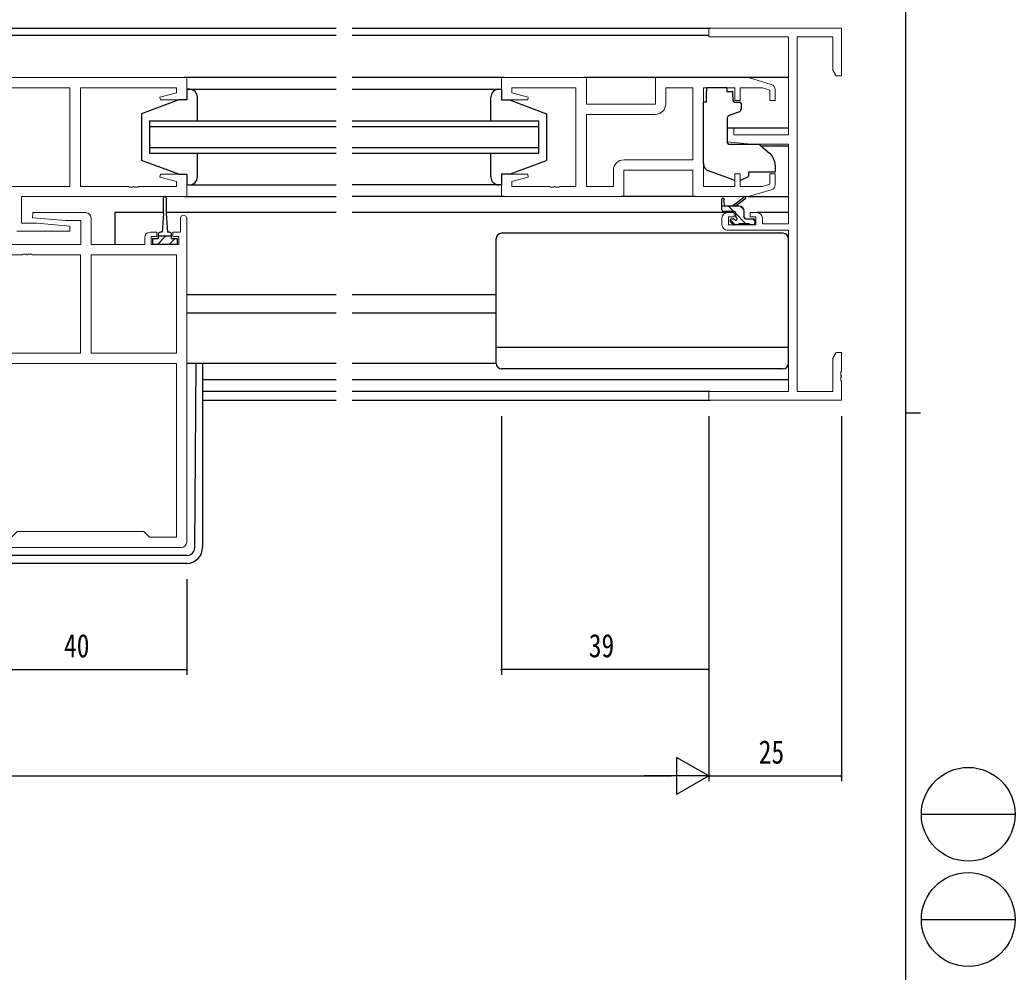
# Model space of a CAD drawing. Units: millimetres, scale not verified. Extents: x -397 to 397, y -282 to 282.
# Drawn here: x 209.4 to 396.7, y -88.4 to 90.8 of the extents above; entities that cross this region are included whole.
import ezdxf
from ezdxf.enums import TextEntityAlignment as Align

# ---------------------------------------------------------------- set-up
doc = ezdxf.new("R2010")
doc.units = ezdxf.units.MM
doc.header["$LTSCALE"] = 2
doc.layers.add('0-2_YKK_11', color=7, linetype='Continuous', lineweight=18)
for name, color, linetype in [('0-3_YKK_12', 2, 'Continuous'), ('0-4_YKK_13', 4, 'Continuous'), ('0-6_YKK_D', 6, 'Continuous'), ('0-7_YKK_ZWAK', 7, 'Continuous')]:
    doc.layers.add(name, color=color, linetype=linetype)
doc.styles.add('ＭＳ ゴシック', font='')
doc.styles.get('ＭＳ ゴシック').set_extended_font_data('MS Gothic')

msp = doc.modelspace()

# ---------------------------------------------------------------- linework, layer by layer
at = {"layer": '0-2_YKK_11'}
for p, q in [((240.795, 53.416), (240.795, -7.484)), ((341.545, 52.216), (341.545, 53.516)), ((238.865, 46.586), (238.865, 28.046)), ((238.865, 26.116), (202.725, 26.116)), ((239.795, -8.484), (201.795, -8.484))]:
    msp.add_line(p, q, dxfattribs=at)
for points in [[(349.145, 53.516), (349.145, 52.416), (354.045, 52.416), (354.045, 67.416), (347.045, 67.416), (342.545, 67.81), (342.545, 70.416), (343.745, 70.416), (343.745, 69.116), (354.045, 69.116), (354.045, 87.586), (339.045, 87.586), (339.045, 89.216), (364.045, 89.216), (364.045, 80.216), (363.045, 80.216), (362.415, 81.308), (362.415, 87.586), (355.675, 87.586)], [(355.675, 87.586), (355.675, 20.846), (362.415, 20.846), (362.415, 27.125), (363.045, 28.216), (364.045, 28.216), (364.045, 24.675), (363.925, 24.491), (363.925, 23.941), (364.045, 23.758), (364.045, 23.675), (363.925, 23.491), (363.925, 22.941), (364.045, 22.758), (364.045, 19.216), (339.045, 19.216), (339.045, 20.846), (354.045, 20.846), (354.045, 51.216), (342.545, 51.216)], [(201.795, 79.916), (240.795, 79.916), (240.795, 75.716), (235.835, 75.716), (235.766, 76.239), (238.865, 77.069), (238.865, 77.986), (220.795, 77.986), (220.795, 59.446), (229.837, 59.446), (230.02, 59.326), (230.57, 59.326), (230.753, 59.446), (230.837, 59.446), (231.02, 59.326), (231.57, 59.326), (231.753, 59.446), (238.865, 59.446), (238.865, 60.364), (235.766, 61.194), (235.835, 61.716), (240.795, 61.716), (240.795, 57.516), (209.725, 57.516), (209.725, 52.516), (212.602, 52.516), (218.815, 51.973), (218.773, 51.016), (208.795, 51.016)], [(350.832, 78.63), (346.545, 79.916), (329.045, 79.916), (329.045, 74.916), (316.045, 74.916), (316.045, 79.916), (300.045, 79.916), (300.045, 75.716), (305.006, 75.716), (305.074, 76.239), (301.975, 77.069), (301.975, 77.986), (314.045, 77.986), (314.045, 59.446), (311.003, 59.446), (310.82, 59.326), (310.27, 59.326), (310.087, 59.446), (310.003, 59.446), (309.82, 59.326), (309.27, 59.326), (309.087, 59.446), (301.975, 59.446), (301.975, 60.364), (305.074, 61.194), (305.006, 61.716), (300.045, 61.716), (300.045, 57.516)], [(323.115, 64.446), (336.045, 64.446), (336.045, 77.986)], [(336.045, 64.446), (336.045, 77.986), (330.975, 77.986), (330.975, 74.986)], [(351.545, 59.76), (351.545, 61.816), (350.545, 61.816), (350.545, 59.865), (349.15, 59.446), (344.945, 59.446), (344.945, 61.816), (343.945, 61.816), (343.945, 59.446), (338.045, 59.446), (338.045, 77.986), (343.945, 77.986), (343.945, 75.616), (344.945, 75.616), (344.945, 77.986), (349.15, 77.986), (350.545, 77.568), (350.545, 75.616), (351.545, 75.616), (351.545, 77.672)], [(328.975, 72.986), (316.045, 72.986), (316.045, 59.446), (321.115, 59.446), (321.115, 62.446)], [(300.045, 57.516), (323.045, 57.516), (323.045, 62.516), (336.045, 62.516), (336.045, 57.516), (346.545, 57.516), (350.832, 58.803)], [(200.795, 48.516), (220.865, 48.516), (220.865, 53.016), (217.988, 53.016), (211.775, 53.56), (211.817, 54.516), (221.795, 54.516)], [(342.545, 54.516), (343.845, 54.516), (343.845, 53.716), (342.745, 53.716), (342.745, 52.216), (347.945, 52.216), (347.945, 53.716), (346.845, 53.716), (346.845, 54.516), (348.145, 54.516)], [(222.795, 53.516), (222.795, 48.516), (232.895, 48.516), (232.895, 49.816)], [(233.895, 50.816), (235.195, 50.816), (235.195, 50.016), (234.095, 50.016), (234.095, 48.516), (239.295, 48.516), (239.295, 50.016), (238.195, 50.016), (238.195, 50.816), (239.595, 50.816), (239.595, 53.416)], [(202.725, 28.046), (220.795, 28.046), (220.795, 46.586), (211.753, 46.586), (211.57, 46.706), (211.02, 46.706), (210.837, 46.586), (210.753, 46.586), (210.57, 46.706), (210.02, 46.706), (209.837, 46.586), (202.725, 46.586)]]:
    msp.add_lwpolyline(points, dxfattribs=at)
for points in [[(202.725, 59.446), (202.725, 77.986), (218.795, 77.986), (218.795, 59.446)], [(238.865, 46.586), (238.865, 28.046), (222.795, 28.046), (222.795, 46.586)], [(238.865, 26.116), (202.725, 26.116), (202.725, -6.554), (207.795, -6.554), (208.865, -5.484), (232.725, -5.484), (233.795, -6.554), (238.865, -6.554)]]:
    msp.add_lwpolyline(points, close=True, dxfattribs=at)
for centre, radius, start, end in [((350.545, 77.672), 1, 359.99996, 73.30074), ((328.975, 74.986), 2, 270.00001, 359.99999), ((323.115, 62.446), 2, 90.00001, 179.99999), ((350.545, 59.76), 1, 286.69926, 0.00004), ((221.795, 53.516), 1, 0.00001, 89.99999), ((342.545, 53.516), 1, 90.00001, 179.99999), ((348.145, 53.516), 1, 0.00001, 89.99999), ((240.195, 53.416), 0.6, 359.99999, 180.00001), ((233.895, 49.816), 1, 90.00001, 179.99999), ((342.545, 52.216), 1, 180.00001, 269.99999), ((239.795, -7.484), 1, 270.00001, 359.99999)]:
    msp.add_arc(centre, radius, start, end, dxfattribs=at)
at = {"layer": '0-3_YKK_12'}
for p, q in [((172.67, 89.216), (268.92, 89.216)), ((271.92, 89.216), (339.345, 89.216)), ((268.92, 87.816), (172.67, 87.816)), ((339.053, 87.816), (271.92, 87.816)), ((268.92, 79.916), (240.295, 79.916)), ((300.545, 79.916), (271.92, 79.916)), ((354.045, 79.916), (315.545, 79.916)), ((233.795, 71.716), (233.795, 65.716)), ((268.92, 71.716), (233.795, 71.716)), ((307.045, 71.716), (271.92, 71.716)), ((307.045, 65.716), (307.045, 71.716)), ((233.795, 70.716), (268.92, 70.716)), ((271.92, 70.716), (307.045, 70.716)), ((354.045, 70.416), (342.545, 70.416)), ((268.92, 66.716), (233.795, 66.716)), ((233.795, 65.716), (268.92, 65.716)), ((307.045, 66.716), (271.92, 66.716)), ((271.92, 65.716), (307.045, 65.716)), ((354.045, 67.016), (348.922, 67.016)), ((240.295, 57.516), (268.92, 57.516)), ((300.545, 57.516), (271.92, 57.516)), ((227.295, 54.516), (227.295, 48.516)), ((236.445, 54.516), (227.295, 54.516)), ((268.92, 54.516), (236.945, 54.516)), ((342.545, 54.516), (271.92, 54.516)), ((354.045, 54.516), (348.145, 54.516)), ((268.92, 39.016), (240.795, 39.016)), ((299.045, 39.016), (271.92, 39.016)), ((268.92, 35.616), (240.795, 35.616)), ((299.045, 35.616), (271.92, 35.616)), ((243.795, 23.116), (268.92, 23.116)), ((271.92, 23.116), (354.045, 23.116)), ((268.92, 20.846), (243.795, 20.846)), ((339.345, 20.846), (271.92, 20.846)), ((243.795, 19.216), (268.92, 19.216)), ((271.92, 19.216), (339.345, 19.216))]:
    msp.add_line(p, q, dxfattribs=at)
at = {"layer": '0-4_YKK_13'}
for p, q in [((240.795, 77.717), (268.92, 77.717)), ((240.795, 77.716), (240.795, 75.716)), ((241.295, 77.716), (240.795, 77.716)), ((240.795, 77.716), (240.795, 75.716)), ((241.295, 77.716), (240.795, 77.716)), ((271.92, 77.716), (300.045, 77.715)), ((299.545, 77.716), (300.045, 77.716)), ((300.045, 77.716), (300.045, 75.716)), ((338.645, 77.986), (338.645, 77.316)), ((342.445, 77.986), (338.645, 77.986)), ((338.645, 76.316), (338.645, 77.316)), ((342.445, 77.986), (342.445, 77.316)), ((342.445, 77.316), (343.615, 77.316)), ((343.615, 76.316), (343.615, 77.316)), ((239.295, 75.716), (232.295, 73.116)), ((239.295, 75.716), (232.295, 73.116)), ((240.795, 75.716), (239.295, 75.716)), ((240.795, 75.716), (239.295, 75.716)), ((242.795, 71.716), (242.795, 76.216)), ((242.795, 72.116), (242.795, 76.216)), ((298.045, 71.716), (298.045, 76.216)), ((300.045, 75.716), (301.545, 75.716)), ((301.545, 75.716), (308.545, 73.116)), ((338.045, 63.761), (338.045, 75.316)), ((338.645, 75.316), (338.045, 75.316)), ((338.645, 75.316), (338.645, 76.316)), ((343.615, 76.316), (343.615, 75.616)), ((343.915, 75.316), (344.845, 75.316)), ((345.145, 75.016), (345.145, 73.966)), ((232.295, 73.116), (232.295, 64.316)), ((232.295, 73.116), (232.295, 64.316)), ((308.545, 73.116), (308.545, 64.316)), ((344.816, 73.497), (342.816, 72.769)), ((342.545, 72.32), (342.545, 67.714)), ((242.795, 61.216), (242.795, 65.716)), ((298.045, 61.216), (298.045, 65.716)), ((342.762, 67.414), (348.148, 67.367)), ((348.782, 67.134), (350.473, 65.714)), ((239.295, 61.716), (232.295, 64.316)), ((239.295, 61.716), (232.295, 64.316)), ((242.795, 61.216), (242.795, 65.316)), ((301.545, 61.716), (308.545, 64.316)), ((343.673, 60.676), (339.036, 62.35)), ((346.545, 62.116), (346.545, 61.816)), ((351.545, 62.116), (346.545, 62.116)), ((346.545, 61.816), (346.545, 61.319)), ((351.545, 63.416), (351.545, 62.116)), ((239.295, 61.716), (240.795, 61.716)), ((239.295, 61.716), (240.795, 61.716)), ((240.795, 61.716), (240.795, 59.716)), ((240.795, 61.716), (240.795, 59.716)), ((300.045, 61.716), (300.045, 59.716)), ((301.545, 61.716), (300.045, 61.716)), ((345.239, 60.71), (346.545, 61.319)), ((240.795, 59.716), (241.295, 59.716)), ((240.795, 59.715), (268.92, 59.716)), ((240.795, 59.716), (241.295, 59.716)), ((300.045, 59.716), (271.92, 59.716)), ((300.045, 59.716), (299.545, 59.716)), ((236.445, 54.316), (236.445, 57.266)), ((236.945, 57.266), (236.945, 54.316)), ((336.545, 57.516), (322.545, 57.516)), ((341.545, 55.016), (341.545, 57.016)), ((341.845, 56.843), (342.044, 55.716)), ((343.445, 55.716), (345.663, 57.399)), ((344.045, 55.716), (345.864, 57.117)), ((346.472, 57.516), (354.045, 57.516)), ((344.745, 55.716), (341.545, 55.716)), ((343.845, 54.716), (341.845, 54.716)), ((343.763, 54.716), (342.763, 55.716)), ((344.145, 53.777), (344.145, 54.416)), ((346.063, 52.416), (344.145, 54.334)), ((345.695, 55.029), (345.058, 55.666)), ((345.745, 53.616), (345.745, 54.716)), ((236.445, 54.316), (236.195, 50.816)), ((236.945, 54.316), (237.195, 50.816)), ((344.018, 52.216), (343.079, 53.155)), ((343.633, 52.304), (343.133, 52.804)), ((343.345, 53.316), (343.684, 53.316)), ((346.045, 53.316), (347.445, 53.316)), ((347.745, 52.979), (347.408, 53.316)), ((347.745, 53.016), (347.745, 52.516)), ((236.195, 50.816), (235.845, 50.816)), ((237.545, 50.816), (237.195, 50.816)), ((353.045, 50.616), (300.045, 50.616)), ((344.445, 52.216), (343.845, 52.216)), ((346.745, 52.416), (344.645, 52.416)), ((347.445, 52.216), (346.945, 52.216)), ((234.395, 49.616), (235.445, 49.616)), ((234.395, 48.516), (234.395, 49.616)), ((235.445, 50.416), (235.445, 49.616)), ((235.445, 50.116), (237.945, 50.116)), ((238.614, 49.616), (237.514, 48.516)), ((237.945, 49.616), (237.945, 50.416)), ((237.945, 49.616), (238.995, 49.616)), ((238.995, 49.616), (238.995, 48.516)), ((299.045, 26.116), (299.045, 49.616)), ((354.045, 26.116), (354.045, 49.616)), ((238.995, 48.516), (234.395, 48.516)), ((354.045, 29.156), (299.045, 29.156)), ((268.92, 26.116), (240.795, 26.116)), ((242.307, -8.495), (242.58, 26.116)), ((243.795, 26.116), (243.795, -8.484)), ((299.045, 26.116), (271.92, 26.116)), ((353.045, 25.116), (300.045, 25.116)), ((240.807, -9.984), (200.783, -9.984)), ((240.795, -11.484), (200.795, -11.484))]:
    msp.add_line(p, q, dxfattribs=at)
msp.add_lwpolyline([(236.869, 50.116), (236.695, 49.943), (235.269, 48.516)], dxfattribs=at)
for centre, radius, start, end in [((241.295, 76.216), 1.5, 0, 90), ((241.295, 76.216), 1.5, 0, 90), ((299.545, 76.216), 1.5, 90, 180), ((343.915, 75.616), 0.3, 180, 270), ((344.845, 75.016), 0.3, 0, 90), ((344.645, 73.966), 0.5, 290, 0), ((343.045, 72.32), 0.5, 110, 180), ((342.845, 67.714), 0.3, 180, 269.5), ((348.139, 66.367), 1, 50, 89.5), ((348.545, 63.416), 3, 0, 50), ((339.545, 63.761), 1.5, 180, 250.14674), ((241.295, 61.216), 1.5, 270, 0), ((241.295, 61.216), 1.5, 270, 0), ((299.545, 61.216), 1.5, 180, 270), ((344.013, 61.616), 1, 250.14674, 266.11316), ((344.816, 61.616), 1, 277.40692, 295), ((236.695, 57.266), 0.25, 0, 180), ((341.745, 57.016), 0.2, 300, 180), ((345.845, 57.316), 0.2, 275.58289, 155.58289), ((341.845, 55.016), 0.3, 180, 270), ((343.845, 54.416), 0.3, 0, 90), ((344.745, 54.716), 1, 0, 90), ((343.345, 53.016), 0.3, 90, 225), ((343.684, 53.016), 0.3, 33.05573, 90), ((344.145, 53.316), 0.25, 213.05573, 56.94427), ((344.445, 53.777), 0.3, 180, 236.94427), ((346.045, 53.616), 0.3, 180, 270), ((347.445, 53.016), 0.3, 0, 90), ((347.445, 52.516), 0.3, 270, 0), ((235.845, 50.416), 0.4, 90, 180), ((237.545, 50.416), 0.4, 0, 90), ((300.045, 49.616), 1, 90, 180), ((343.845, 52.516), 0.3, 225, 270), ((344.445, 52.416), 0.2, 270, 0), ((346.945, 52.416), 0.2, 180, 270), ((353.045, 49.616), 1, 0, 90), ((300.045, 26.116), 1, 180, 270), ((353.045, 26.116), 1, 270, 0), ((240.795, -8.484), 3, 270, 0), ((240.807, -8.484), 1.5, 270, 359.54767)]:
    msp.add_arc(centre, radius, start, end, dxfattribs=at)
at = {"layer": '0-6_YKK_D'}
for p, q in [((300.045, 16.216), (300.045, -32.481)), ((339.045, 16.216), (339.045, -52.481)), ((339.045, 16.216), (339.045, -32.481)), ((339.045, 16.216), (339.045, -52.481)), ((364.045, 16.216), (364.045, -52.481)), ((240.795, -14.484), (240.795, -32.481)), ((200.795, -31.481), (240.795, -31.481)), ((339.045, -31.481), (300.045, -31.481)), ((332.983, -47.981), (332.983, -54.981)), ((339.045, -51.481), (332.983, -47.981)), ((-153.955, -51.481), (332.045, -51.481)), ((339.045, -51.481), (326.921, -51.481)), ((339.045, -51.481), (332.983, -54.981)), ((339.045, -51.481), (364.045, -51.481))]:
    msp.add_line(p, q, dxfattribs=at)
for centre, start, end in [((240.795, -31.481), 0, 180), ((240.795, -31.481), 180, 0), ((300.045, -31.481), 0, 180), ((300.045, -31.481), 180, 0), ((339.045, -31.481), 0, 180), ((339.045, -31.481), 180, 0), ((364.045, -51.481), 0, 180), ((364.045, -51.481), 180, 0)]:
    msp.add_arc(centre, 0.106, start, end, dxfattribs=at)
at = {"layer": '0-7_YKK_ZWAK'}
for p, q in [((376.1, 279.325), (376.1, -245.675)), ((376.1, 16.825), (378.9, 16.825)), ((379.076, -58.691), (396.716, -58.691)), ((379.076, -78.487), (396.716, -78.487))]:
    msp.add_line(p, q, dxfattribs=at)
for centre in [(387.896, -58.691), (387.896, -78.487)]:
    msp.add_circle(centre, 8.82, dxfattribs=at)

# ---------------------------------------------------------------- texts
at = {"layer": '0-6_YKK_D', "style": 'ＭＳ ゴシック', "width": 0.8}
for s, p in [('40', (217.701, -30.481)), ('39', (316.475, -30.481)), ('25', (348.463, -50.481))]:
    msp.add_text(s, height=4.399, dxfattribs=at).set_placement(p, align=Align.BOTTOM_LEFT)

doc.saveas('drawing.dxf')
